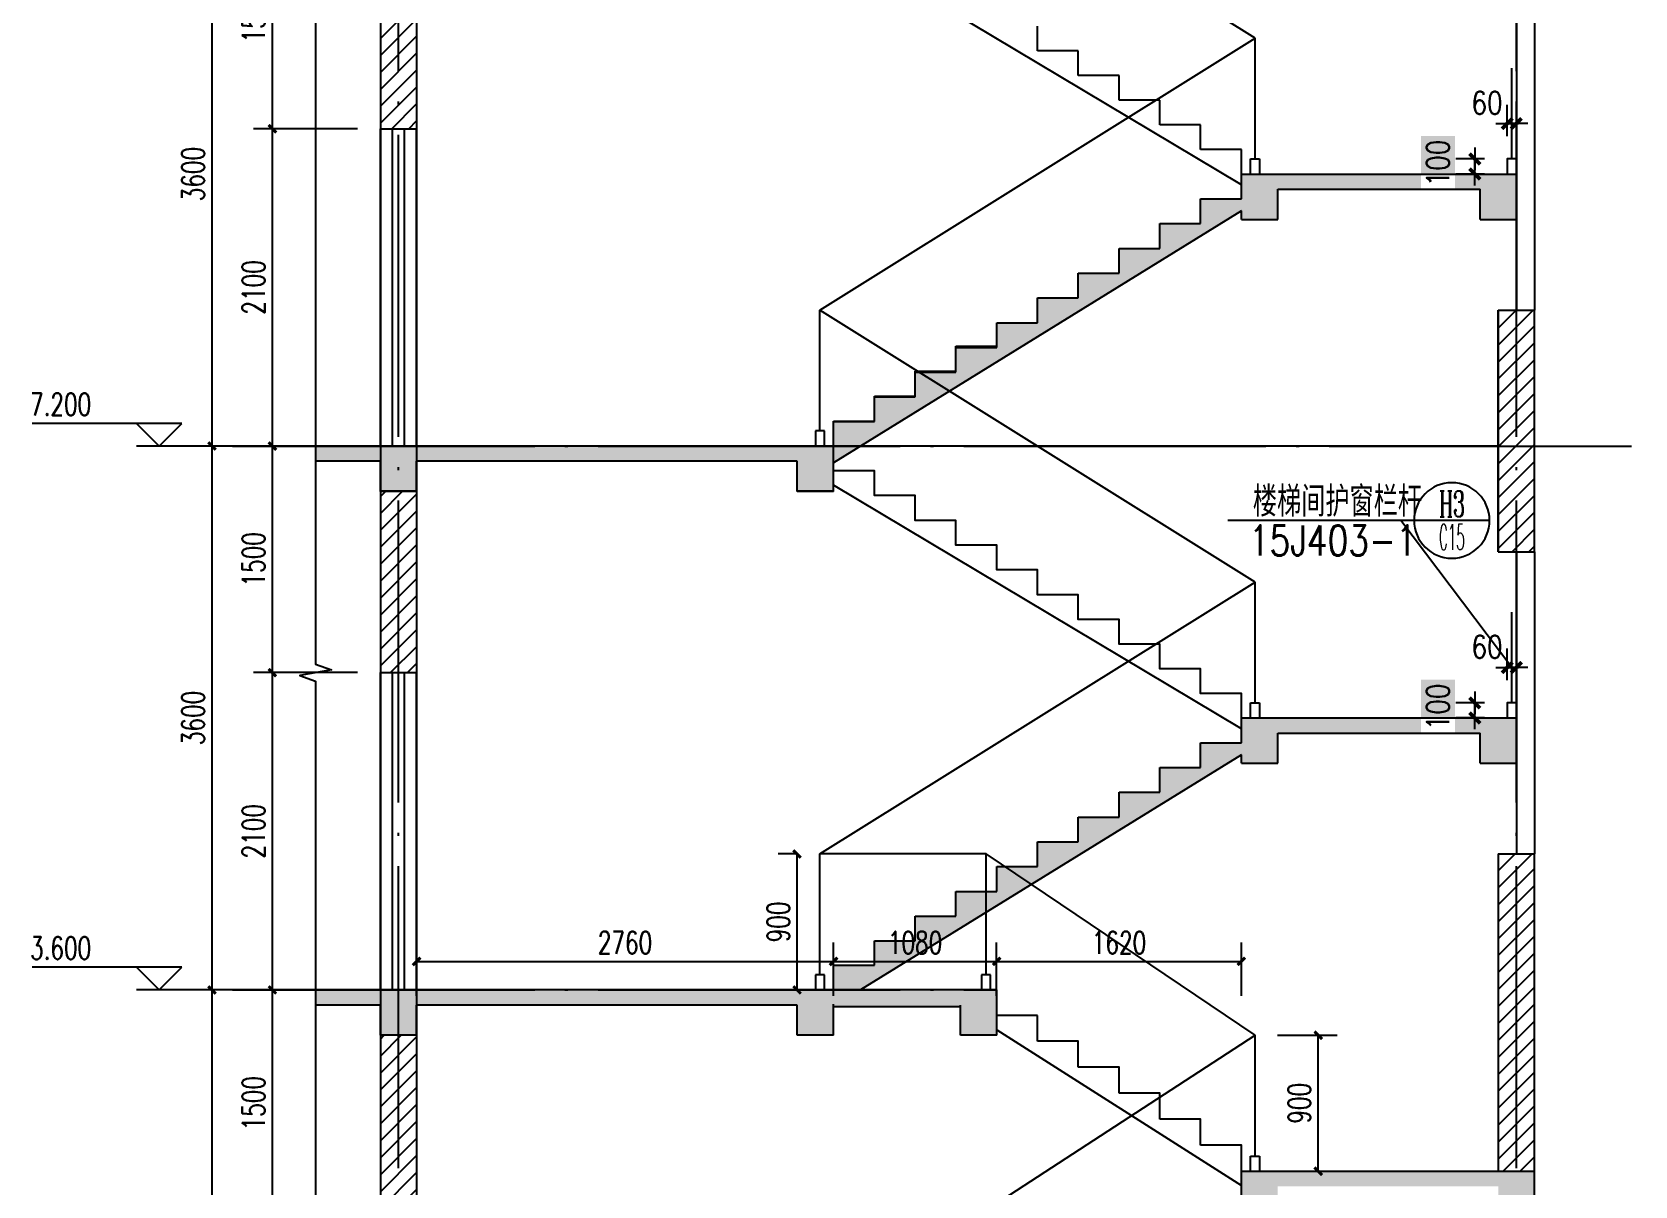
# Model space of a CAD drawing. Extents: x -522490 to 417652, y 450811 to 1108047.
# Drawn here: x 370730 to 381340, y 478648 to 486285 of the extents above; entities that cross this region are included whole.
import ezdxf
from ezdxf.enums import TextEntityAlignment as Align

# ---------------------------------------------------------------- set-up
doc = ezdxf.new("R2010")
doc.units = 0
doc.header["$LTSCALE"] = 1000
doc.header["$MEASUREMENT"] = 0
doc.linetypes.add('DOTE', pattern=[2.42, 2, -0.2, 0.02, -0.2])
for name, color, linetype in [('DIM_ELEV', 3, 'Continuous'), ('DIM_SYMB', 3, 'Continuous'), ('DOTE', 1, 'Continuous'), ('PUB_DIM', 3, 'Continuous'), ('PUB_TEXT', 7, 'Continuous'), ('WINDOW', 4, 'Continuous')]:
    doc.layers.add(name, color=color, linetype=linetype)
doc.styles.add('_HZTXT', font='txt.shx', dxfattribs={"width": 0.8, "bigfont": 'hztxt.shx'})
doc.styles.add('_TCH_DIM', font='SIMPLEX', dxfattribs={"bigfont": 'GBCBIG'})
doc.styles.add('_TCH_DIM_T3', font='SIMPLEX', dxfattribs={"width": 0.705882, "bigfont": 'GBCBIG'})
doc.styles.add('COMP', font='complex', dxfattribs={"bigfont": 'hztxt'})
doc.styles.add('DIM_FONT', font='SIMPLEX.shx', dxfattribs={"width": 0.8, "bigfont": 'hztxt.shx'})
doc.dimstyles.new('_TCH_ARCH&&50', dxfattribs={"dimtxt": 148.75, "dimasz": 50, "dimexe": 125, "dimexo": 150, "dimgap": 50, "dimtad": 1, "dimdec": 0, "dimzin": 0, "dimdsep": 46, "dimtxsty": '_TCH_DIM_T3', "dimblk": 'ARCHTICK', "dimcen": 0.09, "dimclrt": 7, "dimazin": 2, "dimtfac": 1, "dimtdec": 0, "dimtix": 1, "dimtmove": 2, "dimatfit": 3, "dimfxl": 0, "dimtolj": 1, "dimtzin": 0, "dimarcsym": 0})
doc.dimstyles.new('DIMN50', dxfattribs={"dimscale": 0.5, "dimtxt": 300, "dimasz": 1, "dimexe": 250, "dimexo": 300, "dimgap": 150, "dimtad": 1, "dimdec": 0, "dimzin": 0, "dimdsep": 46, "dimtxsty": 'DIM_FONT', "dimblk": '_DIMX', "dimcen": 0.09, "dimclrt": 7, "dimadec": 0, "dimazin": 0, "dimtfac": 1, "dimtdec": 0, "dimtix": 1, "dimtmove": 2, "dimatfit": 3, "dimldrblk": '_DIMX', "dimfxl": 0, "dimtolj": 1, "dimtzin": 0, "dimarcsym": 0})

# ---------------------------------------------------------------- blocks, each defined once
blk = doc.blocks.new('_INDEX')
blk.add_line((-0.5, 0), (0.5, 0))
blk.add_circle((0, 0), 0.5)
at = {"style": 'COMP'}
for tag, width, p, p2 in [('1', 2.333333, (-0.17, 0.05), (0.17, 0.05)), ('-', 1.166667, (-0.17, -0.39), (0.17, -0.39))]:
    blk.add_attdef(tag, text='', height=0.34, dxfattribs=dict(at, width=width)).set_placement(p, p2, align=Align.FIT)
blk = doc.blocks.new('_DIMX')
blk.add_line((-150, 0), (150, 0))
at = {"const_width": 50}
blk.add_lwpolyline([(-70, -70), (70, 70)], dxfattribs=at)
blk = doc.blocks.new('*D26')
at = {"layer": 'Defpoints', "color": 0}
for p in [(380280, 481845), (380495, 481845), (380495, 481745)]:
    blk.add_point(p, dxfattribs=at)
at = {"layer": 'PUB_DIM', "color": 0, "lineweight": -2}
for p, q in [((380345, 481845), (380155, 481845)), ((380280, 481845), (380280, 481846)), ((380280, 481745), (380280, 481845)), ((380345, 481745), (380155, 481745)), ((380280, 481744), (380280, 481744))]:
    blk.add_line(p, q, dxfattribs=at)
at = {"layer": 'PUB_DIM', "color": 0, "lineweight": -2, "xscale": 0.5, "yscale": 0.5, "zscale": 0.5}
for p, rotation in [((380280, 481845), 270), ((380280, 481745), 90)]:
    blk.add_blockref('_DIMX', p, dxfattribs=dict(at, rotation=rotation))
at = {"layer": 'PUB_DIM', "color": 7, "insert": (380036, 481818), "char_height": 150, "attachment_point": 5, "rotation": 90, "style": 'DIM_FONT'}
blk.add_mtext('\\A1;100', dxfattribs=at)
blk = doc.blocks.new('*D27')
at = {"layer": 'Defpoints', "color": 0}
for p in [(380555, 482079), (380495, 481845), (380555, 481845)]:
    blk.add_point(p, dxfattribs=at)
at = {"layer": 'PUB_DIM', "color": 0, "lineweight": -2}
for p, q in [((380495, 481995), (380495, 482204)), ((380555, 481995), (380555, 482204)), ((380495, 482079), (380494, 482079)), ((380495, 482079), (380555, 482079)), ((380556, 482079), (380556, 482079))]:
    blk.add_line(p, q, dxfattribs=at)
at = {"layer": 'PUB_DIM', "color": 0, "lineweight": -2, "xscale": 0.5, "yscale": 0.5, "zscale": 0.5}
blk.add_blockref('_DIMX', (380495, 482079), dxfattribs=at)
at = {"layer": 'PUB_DIM', "color": 0, "lineweight": -2, "xscale": 0.5, "yscale": 0.5, "zscale": 0.5, "rotation": 180}
blk.add_blockref('_DIMX', (380555, 482079), dxfattribs=at)
at = {"layer": 'PUB_DIM', "color": 7, "insert": (380361, 482216), "char_height": 150, "attachment_point": 5, "style": 'DIM_FONT'}
blk.add_mtext('\\A1;60', dxfattribs=at)
blk = doc.blocks.new('*D29')
at = {"layer": 'Defpoints', "color": 0}
for p in [(380280, 485445), (380495, 485445), (380495, 485345)]:
    blk.add_point(p, dxfattribs=at)
at = {"layer": 'PUB_DIM', "color": 0, "lineweight": -2}
for p, q in [((380345, 485445), (380155, 485445)), ((380280, 485445), (380280, 485446)), ((380280, 485345), (380280, 485445)), ((380345, 485345), (380155, 485345)), ((380280, 485344), (380280, 485344))]:
    blk.add_line(p, q, dxfattribs=at)
at = {"layer": 'PUB_DIM', "color": 0, "lineweight": -2, "xscale": 0.5, "yscale": 0.5, "zscale": 0.5}
for p, rotation in [((380280, 485445), 270), ((380280, 485345), 90)]:
    blk.add_blockref('_DIMX', p, dxfattribs=dict(at, rotation=rotation))
at = {"layer": 'PUB_DIM', "color": 7, "insert": (380036, 485418), "char_height": 150, "attachment_point": 5, "rotation": 90, "style": 'DIM_FONT'}
blk.add_mtext('\\A1;100', dxfattribs=at)
blk = doc.blocks.new('*D30')
at = {"layer": 'Defpoints', "color": 0}
for p in [(380555, 485679), (380495, 485445), (380555, 485445)]:
    blk.add_point(p, dxfattribs=at)
at = {"layer": 'PUB_DIM', "color": 0, "lineweight": -2}
for p, q in [((380495, 485595), (380495, 485804)), ((380555, 485595), (380555, 485804)), ((380495, 485679), (380494, 485679)), ((380495, 485679), (380555, 485679)), ((380556, 485679), (380556, 485679))]:
    blk.add_line(p, q, dxfattribs=at)
at = {"layer": 'PUB_DIM', "color": 0, "lineweight": -2, "xscale": 0.5, "yscale": 0.5, "zscale": 0.5}
blk.add_blockref('_DIMX', (380495, 485679), dxfattribs=at)
at = {"layer": 'PUB_DIM', "color": 0, "lineweight": -2, "xscale": 0.5, "yscale": 0.5, "zscale": 0.5, "rotation": 180}
blk.add_blockref('_DIMX', (380555, 485679), dxfattribs=at)
at = {"layer": 'PUB_DIM', "color": 7, "insert": (380361, 485816), "char_height": 150, "attachment_point": 5, "style": 'DIM_FONT'}
blk.add_mtext('\\A1;60', dxfattribs=at)
blk = doc.blocks.new('_ArchTick')
at = {"color": 0, "linetype": 'ByBlock', "const_width": 0.4}
blk.add_lwpolyline([(-0.5, -0.5), (0.5, 0.5)], dxfattribs=at)
blk = doc.blocks.new('*D125')
at = {"layer": 'Defpoints', "color": 0}
for p in [(378735, 480134), (377115, 479757), (378735, 479757)]:
    blk.add_point(p, dxfattribs=at)
at = {"layer": 'PUB_DIM', "color": 0, "lineweight": -2}
for p, q in [((377115, 479907), (377115, 480259)), ((378735, 479907), (378735, 480259)), ((377115, 480134), (378735, 480134))]:
    blk.add_line(p, q, dxfattribs=at)
at = {"layer": 'PUB_DIM', "color": 0, "lineweight": -2, "xscale": 50, "yscale": 50, "zscale": 50, "rotation": 180}
blk.add_blockref('_ArchTick', (377115, 480134), dxfattribs=at)
at = {"layer": 'PUB_DIM', "color": 0, "lineweight": -2, "xscale": 50, "yscale": 50, "zscale": 50}
blk.add_blockref('_ArchTick', (378735, 480134), dxfattribs=at)
at = {"layer": 'PUB_DIM', "color": 7, "insert": (377925, 480258), "char_height": 148.8, "attachment_point": 5, "style": '_TCH_DIM_T3'}
blk.add_mtext('\\A1;1620', dxfattribs=at)
blk = doc.blocks.new('*D126')
at = {"layer": 'Defpoints', "color": 0}
for p in [(377115, 480134), (376035, 479757), (377115, 479757)]:
    blk.add_point(p, dxfattribs=at)
at = {"layer": 'PUB_DIM', "color": 0, "lineweight": -2}
for p, q in [((376035, 479907), (376035, 480259)), ((377115, 479907), (377115, 480259)), ((376035, 480134), (377115, 480134))]:
    blk.add_line(p, q, dxfattribs=at)
at = {"layer": 'PUB_DIM', "color": 0, "lineweight": -2, "xscale": 50, "yscale": 50, "zscale": 50, "rotation": 180}
blk.add_blockref('_ArchTick', (376035, 480134), dxfattribs=at)
at = {"layer": 'PUB_DIM', "color": 0, "lineweight": -2, "xscale": 50, "yscale": 50, "zscale": 50}
blk.add_blockref('_ArchTick', (377115, 480134), dxfattribs=at)
at = {"layer": 'PUB_DIM', "color": 7, "insert": (376575, 480258), "char_height": 148.8, "attachment_point": 5, "style": '_TCH_DIM_T3'}
blk.add_mtext('\\A1;1080', dxfattribs=at)
blk = doc.blocks.new('*D127')
at = {"layer": 'Defpoints', "color": 0}
for p in [(376035, 480134), (373275, 479757), (376035, 479757)]:
    blk.add_point(p, dxfattribs=at)
at = {"layer": 'PUB_DIM', "color": 0, "lineweight": -2}
for p, q in [((373275, 479907), (373275, 480259)), ((376035, 479907), (376035, 480259)), ((373275, 480134), (376035, 480134))]:
    blk.add_line(p, q, dxfattribs=at)
at = {"layer": 'PUB_DIM', "color": 0, "lineweight": -2, "xscale": 50, "yscale": 50, "zscale": 50, "rotation": 180}
blk.add_blockref('_ArchTick', (373275, 480134), dxfattribs=at)
at = {"layer": 'PUB_DIM', "color": 0, "lineweight": -2, "xscale": 50, "yscale": 50, "zscale": 50}
blk.add_blockref('_ArchTick', (376035, 480134), dxfattribs=at)
at = {"layer": 'PUB_DIM', "color": 7, "insert": (374655, 480258), "char_height": 148.8, "attachment_point": 5, "style": '_TCH_DIM_T3'}
blk.add_mtext('\\A1;2760', dxfattribs=at)
blk = doc.blocks.new('*D128')
at = {"layer": 'Defpoints', "color": 0}
for p in [(375794, 480845), (375945, 480845), (375945, 479945)]:
    blk.add_point(p, dxfattribs=at)
at = {"layer": 'PUB_DIM', "color": 0, "lineweight": -2}
for p, q in [((375795, 480845), (375669, 480845)), ((375794, 479945), (375794, 480845)), ((375795, 479945), (375669, 479945))]:
    blk.add_line(p, q, dxfattribs=at)
at = {"layer": 'PUB_DIM', "color": 0, "lineweight": -2, "xscale": 50, "yscale": 50, "zscale": 50}
for p, rotation in [((375794, 480845), 90), ((375794, 479945), 270)]:
    blk.add_blockref('_ArchTick', p, dxfattribs=dict(at, rotation=rotation))
at = {"layer": 'PUB_DIM', "color": 7, "insert": (375670, 480395), "char_height": 148.8, "attachment_point": 5, "rotation": 90, "style": '_TCH_DIM_T3'}
blk.add_mtext('\\A1;900', dxfattribs=at)
blk = doc.blocks.new('*D129')
at = {"layer": 'Defpoints', "color": 0}
for p in [(371921, 479945), (372635, 479945), (372635, 476345)]:
    blk.add_point(p, dxfattribs=at)
at = {"layer": 'PUB_DIM', "color": 0, "lineweight": -2}
for p, q in [((372485, 479945), (371796, 479945)), ((371921, 476345), (371921, 479945)), ((372485, 476345), (371796, 476345))]:
    blk.add_line(p, q, dxfattribs=at)
at = {"layer": 'PUB_DIM', "color": 0, "lineweight": -2, "xscale": 50, "yscale": 50, "zscale": 50}
for p, rotation in [((371921, 479945), 90), ((371921, 476345), 270)]:
    blk.add_blockref('_ArchTick', p, dxfattribs=dict(at, rotation=rotation))
at = {"layer": 'PUB_DIM', "color": 7, "insert": (371796, 478145), "char_height": 148.8, "attachment_point": 5, "rotation": 90, "style": '_TCH_DIM_T3'}
blk.add_mtext('\\A1;3600', dxfattribs=at)
blk = doc.blocks.new('*D130')
at = {"layer": 'Defpoints', "color": 0}
for p in [(371921, 483545), (372635, 483545), (372635, 479945)]:
    blk.add_point(p, dxfattribs=at)
at = {"layer": 'PUB_DIM', "color": 0, "lineweight": -2}
for p, q in [((372485, 483545), (371796, 483545)), ((371921, 479945), (371921, 483545)), ((372485, 479945), (371796, 479945))]:
    blk.add_line(p, q, dxfattribs=at)
at = {"layer": 'PUB_DIM', "color": 0, "lineweight": -2, "xscale": 50, "yscale": 50, "zscale": 50}
for p, rotation in [((371921, 483545), 90), ((371921, 479945), 270)]:
    blk.add_blockref('_ArchTick', p, dxfattribs=dict(at, rotation=rotation))
at = {"layer": 'PUB_DIM', "color": 7, "insert": (371796, 481745), "char_height": 148.8, "attachment_point": 5, "rotation": 90, "style": '_TCH_DIM_T3'}
blk.add_mtext('\\A1;3600', dxfattribs=at)
blk = doc.blocks.new('*D131')
at = {"layer": 'Defpoints', "color": 0}
for p in [(371921, 487145), (372635, 487145), (372635, 483545)]:
    blk.add_point(p, dxfattribs=at)
at = {"layer": 'PUB_DIM', "color": 0, "lineweight": -2}
for p, q in [((372485, 487145), (371796, 487145)), ((371921, 483545), (371921, 487145)), ((372485, 483545), (371796, 483545))]:
    blk.add_line(p, q, dxfattribs=at)
at = {"layer": 'PUB_DIM', "color": 0, "lineweight": -2, "xscale": 50, "yscale": 50, "zscale": 50}
for p, rotation in [((371921, 487145), 90), ((371921, 483545), 270)]:
    blk.add_blockref('_ArchTick', p, dxfattribs=dict(at, rotation=rotation))
at = {"layer": 'PUB_DIM', "color": 7, "insert": (371796, 485345), "char_height": 148.8, "attachment_point": 5, "rotation": 90, "style": '_TCH_DIM_T3'}
blk.add_mtext('\\A1;3600', dxfattribs=at)
blk = doc.blocks.new('*D137')
at = {"layer": 'Defpoints', "color": 0}
for p in [(372321, 479945), (373035, 479945), (373035, 478445)]:
    blk.add_point(p, dxfattribs=at)
at = {"layer": 'PUB_DIM', "color": 0, "lineweight": -2}
for p, q in [((372885, 479945), (372196, 479945)), ((372321, 478445), (372321, 479945)), ((372885, 478445), (372196, 478445))]:
    blk.add_line(p, q, dxfattribs=at)
at = {"layer": 'PUB_DIM', "color": 0, "lineweight": -2, "xscale": 50, "yscale": 50, "zscale": 50}
for p, rotation in [((372321, 479945), 90), ((372321, 478445), 270)]:
    blk.add_blockref('_ArchTick', p, dxfattribs=dict(at, rotation=rotation))
at = {"layer": 'PUB_DIM', "color": 7, "insert": (372196, 479195), "char_height": 148.8, "attachment_point": 5, "rotation": 90, "style": '_TCH_DIM_T3'}
blk.add_mtext('\\A1;1500', dxfattribs=at)
blk = doc.blocks.new('*D138')
at = {"layer": 'Defpoints', "color": 0}
for p in [(372321, 482045), (373035, 482045), (373035, 479945)]:
    blk.add_point(p, dxfattribs=at)
at = {"layer": 'PUB_DIM', "color": 0, "lineweight": -2}
for p, q in [((372885, 482045), (372196, 482045)), ((372321, 479945), (372321, 482045)), ((372885, 479945), (372196, 479945))]:
    blk.add_line(p, q, dxfattribs=at)
at = {"layer": 'PUB_DIM', "color": 0, "lineweight": -2, "xscale": 50, "yscale": 50, "zscale": 50}
for p, rotation in [((372321, 482045), 90), ((372321, 479945), 270)]:
    blk.add_blockref('_ArchTick', p, dxfattribs=dict(at, rotation=rotation))
at = {"layer": 'PUB_DIM', "color": 7, "insert": (372196, 480995), "char_height": 148.8, "attachment_point": 5, "rotation": 90, "style": '_TCH_DIM_T3'}
blk.add_mtext('\\A1;2100', dxfattribs=at)
blk = doc.blocks.new('*D139')
at = {"layer": 'Defpoints', "color": 0}
for p in [(372321, 483545), (373035, 483545), (373035, 482045)]:
    blk.add_point(p, dxfattribs=at)
at = {"layer": 'PUB_DIM', "color": 0, "lineweight": -2}
for p, q in [((372885, 483545), (372196, 483545)), ((372321, 482045), (372321, 483545)), ((372885, 482045), (372196, 482045))]:
    blk.add_line(p, q, dxfattribs=at)
at = {"layer": 'PUB_DIM', "color": 0, "lineweight": -2, "xscale": 50, "yscale": 50, "zscale": 50}
for p, rotation in [((372321, 483545), 90), ((372321, 482045), 270)]:
    blk.add_blockref('_ArchTick', p, dxfattribs=dict(at, rotation=rotation))
at = {"layer": 'PUB_DIM', "color": 7, "insert": (372196, 482795), "char_height": 148.8, "attachment_point": 5, "rotation": 90, "style": '_TCH_DIM_T3'}
blk.add_mtext('\\A1;1500', dxfattribs=at)
blk = doc.blocks.new('*D140')
at = {"layer": 'Defpoints', "color": 0}
for p in [(372321, 485645), (373035, 485645), (373035, 483545)]:
    blk.add_point(p, dxfattribs=at)
at = {"layer": 'PUB_DIM', "color": 0, "lineweight": -2}
for p, q in [((372885, 485645), (372196, 485645)), ((372321, 483545), (372321, 485645)), ((372885, 483545), (372196, 483545))]:
    blk.add_line(p, q, dxfattribs=at)
at = {"layer": 'PUB_DIM', "color": 0, "lineweight": -2, "xscale": 50, "yscale": 50, "zscale": 50}
for p, rotation in [((372321, 485645), 90), ((372321, 483545), 270)]:
    blk.add_blockref('_ArchTick', p, dxfattribs=dict(at, rotation=rotation))
at = {"layer": 'PUB_DIM', "color": 7, "insert": (372196, 484595), "char_height": 148.8, "attachment_point": 5, "rotation": 90, "style": '_TCH_DIM_T3'}
blk.add_mtext('\\A1;2100', dxfattribs=at)
blk = doc.blocks.new('*D141')
at = {"layer": 'Defpoints', "color": 0}
for p in [(372321, 487145), (373035, 487145), (373035, 485645)]:
    blk.add_point(p, dxfattribs=at)
at = {"layer": 'PUB_DIM', "color": 0, "lineweight": -2}
for p, q in [((372885, 487145), (372196, 487145)), ((372321, 485645), (372321, 487145)), ((372885, 485645), (372196, 485645))]:
    blk.add_line(p, q, dxfattribs=at)
at = {"layer": 'PUB_DIM', "color": 0, "lineweight": -2, "xscale": 50, "yscale": 50, "zscale": 50}
for p, rotation in [((372321, 487145), 90), ((372321, 485645), 270)]:
    blk.add_blockref('_ArchTick', p, dxfattribs=dict(at, rotation=rotation))
at = {"layer": 'PUB_DIM', "color": 7, "insert": (372196, 486395), "char_height": 148.8, "attachment_point": 5, "rotation": 90, "style": '_TCH_DIM_T3'}
blk.add_mtext('\\A1;1500', dxfattribs=at)
blk = doc.blocks.new('*D148')
at = {"layer": 'Defpoints', "color": 0}
for p in [(378825, 479645), (379244, 479645), (378825, 478745)]:
    blk.add_point(p, dxfattribs=at)
at = {"layer": 'PUB_DIM', "color": 0, "lineweight": -2}
for p, q in [((378975, 479645), (379369, 479645)), ((379244, 478745), (379244, 479645)), ((378975, 478745), (379369, 478745))]:
    blk.add_line(p, q, dxfattribs=at)
at = {"layer": 'PUB_DIM', "color": 0, "lineweight": -2, "xscale": 50, "yscale": 50, "zscale": 50}
for p, rotation in [((379244, 479645), 90), ((379244, 478745), 270)]:
    blk.add_blockref('_ArchTick', p, dxfattribs=dict(at, rotation=rotation))
at = {"layer": 'PUB_DIM', "color": 7, "insert": (379119, 479195), "char_height": 148.8, "attachment_point": 5, "rotation": 90, "style": '_TCH_DIM_T3'}
blk.add_mtext('\\A1;900', dxfattribs=at)

msp = doc.modelspace()

# ---------------------------------------------------------------- hatches: boundary and pattern name
h = msp.add_hatch()
h.set_pattern_fill('钢筋混凝土', color=252, scale=50, style=0)
h.set_pattern_definition([(45, (379605.24, 478679.06), (-88.38835, 88.38835), []), (50, (379605.24, 478679.06), (358.63, -31.376), [37.5, -412.5]), (355, (379605.24, 478679.06), (-69.376, 376.096), [30, -330]), (100.4514, (379635.13, 478676.45), (289.255, 344.72), [31.87, -350.571]), (46.1842, (379605.24, 478779.06), (533.62, -82.76), [56.25, -618.75]), (96.6356, (379649.7, 478772.16), (467.331, 487.059), [47.805, -525.856]), (351.1842, (379605.24, 478779.06), (467.331, 487.06), [45, -495]), (21, (379655.24, 478754.06), (298.4535, -201.3094), [37.5, -412.5]), (326, (379655.24, 478754.06), (121.658, 362.575), [30, -330]), (71.4514, (379680.1, 478737.3), (420.111, 161.265), [31.87, -350.571]), (37.5, (379605.24, 478679.06), (6.0799, 166.4469), [0, -326, 0, -335, 0, -331.25]), (7.5, (379605.24, 478679.06), (131.5348, 197.2059), [0, -191, 0, -318.5, 0, -126.25]), (327.5, (379493.74, 478679.06), (266.9112, -11.2774), [0, -125, 0, -390, 0, -517.5]), (317.5, (379443.74, 478679.06), (291.593, 50.0525), [0, -162.5, 0, -259, 0, -367.5])])
h.paths.add_polyline_path([(380555.3, 478745.2), (378735.3, 478745.2), (378735.3, 478575.2), (378465.3, 478575.2), (378465.3, 478405.2), (378195.3, 478405.2), (378195.3, 478235.2), (377925.3, 478235.2), (377925.3, 478065.2), (377655.3, 478065.2), (377655.3, 477893.2), (377385.3, 477893.2), (377385.3, 477721.2), (377115.3, 477721.2), (377115.3, 477549.2), (376845.3, 477549.2), (376845.3, 477377.2), (376575.3, 477377.2), (376575.3, 477205.2), (376305.3, 477205.2), (376305.3, 477033.2), (376035.3, 477033.2), (376035.3, 476861.2), (375765.3, 476861.2), (375765.3, 476689.2), (375495.3, 476689.2), (375495.3, 476517.2), (375225.3, 476517.2), (375225.3, 476345.2), (375374.5, 476345.2), (378735.3, 478480.4), (378735.3, 478445.2), (378975.3, 478445.2), (378975.3, 478645.2), (380435.3, 478645.2), (380435.3, 478445.2), (380555.3, 478445.2)])
h.paths.add_polyline_path([(380675.3, 478745.2), (380555.3, 478745.2), (380555.3, 478445.2), (380675.3, 478445.2)])
h.paths.add_polyline_path([(380555.3, 481745), (378735.3, 481745), (378735.3, 481581), (378465.3, 481581), (378465.3, 481417), (378195.3, 481417), (378195.3, 481253), (377925.3, 481253), (377925.3, 481089), (377655.3, 481089), (377655.3, 480925), (377385.3, 480925), (377385.3, 480761), (377169.7, 480761), (377344.7, 480643), (378735.3, 481501.4), (378735.3, 481445), (378975.3, 481445), (378975.3, 481645), (380315.3, 481645), (380315.3, 481445), (380555.3, 481445)])
h.paths.add_polyline_path([(377045.3, 480458.2), (377045.3, 480597), (376845.3, 480597), (376845.3, 480440.2), (376845.3, 480434), (376575.3, 480434), (376575.3, 480275.2), (376575.3, 480271), (376305.3, 480271), (376305.3, 480110.2), (376305.3, 480108), (376035.3, 480108), (376035.3, 479945), (376214, 479945)])
h.paths.add_polyline_path([(377344.7, 480643), (377169.7, 480761), (377115.3, 480761), (377115.3, 480597), (377045.3, 480597), (377045.3, 480458.2)])
h.paths.add_polyline_path([(377115.3, 479945), (376035.3, 479945), (373275.3, 479945), (373275.3, 479845.2), (375795.3, 479845.2), (375795.3, 479645.2), (376035.3, 479645.2), (376035.3, 479834.7), (376875.3, 479834.7), (376875.3, 479645.2), (377115.3, 479645.2), (377115.3, 479851.5)])
h.paths.add_polyline_path([(373275.3, 479945), (373155.3, 479945), (373155.3, 479645.2), (373275.3, 479645.2)])
h.paths.add_polyline_path([(373155.3, 479945), (373035.3, 479945), (373035.3, 479645.2), (373155.3, 479645.2)])
h.paths.add_polyline_path([(373035.3, 479945), (372606.9, 479945), (372606.9, 479845.2), (373035.3, 479845.2)])
h.paths.add_polyline_path([(378975.3, 485245), (380315.3, 485245), (380315.3, 485045), (380555.3, 485045), (380555.3, 485345), (378735.3, 485345), (378735.3, 485181), (378465.3, 485181), (378465.3, 485017), (378195.3, 485017), (378195.3, 484853), (377925.3, 484853), (377925.3, 484689), (377655.3, 484689), (377655.3, 484525), (377385.3, 484525), (377385.3, 484361), (377115.3, 484361), (377115.3, 484197), (376845.3, 484197), (376845.3, 484040.2), (376845.3, 484034), (376602.9, 484034), (376803.3, 483908.7), (378735.3, 485101.4), (378735.3, 485045), (378975.3, 485045)])
h.paths.add_polyline_path([(376803.3, 483908.7), (376602.9, 484034), (376575.3, 484034), (376575.3, 483875.2), (376575.3, 483871), (376305.3, 483871), (376305.3, 483710.2), (376305.3, 483708), (376035.3, 483708), (376035.3, 483545), (376214, 483545)])
h.paths.add_polyline_path([(376214, 483545), (376035.3, 483545), (376035.3, 483434.7)])
h.paths.add_polyline_path([(376035.3, 483545), (373275.3, 483545), (373275.3, 483445.2), (375795.3, 483445.2), (375795.3, 483245.2), (376035.3, 483245.2), (376035.3, 483451.5)])
h.paths.add_polyline_path([(373275.3, 483545), (373155.3, 483545), (373155.3, 483245.2), (373275.3, 483245.2)])
h.paths.add_polyline_path([(373155.3, 483545), (373035.3, 483545), (373035.3, 483245.2), (373155.3, 483245.2)])
h.paths.add_polyline_path([(373035.3, 483545), (372606.9, 483545), (372606.9, 483445.2), (373035.3, 483445.2)])
h.paths.add_polyline_path([(378975.3, 488845), (380315.3, 488845), (380315.3, 488645), (380555.3, 488645), (380555.3, 488945), (378735.3, 488945), (378735.3, 488781), (378465.3, 488781), (378465.3, 488617), (378195.3, 488617), (378195.3, 488453), (377925.3, 488453), (377925.3, 488289), (377655.3, 488289), (377655.3, 488125), (377385.3, 488125), (377385.3, 487961), (377115.3, 487961), (377115.3, 487797), (376845.3, 487797), (376845.3, 487640.2), (376845.3, 487634), (376602.9, 487634), (376803.3, 487508.7), (378735.3, 488701.4), (378735.3, 488645), (378975.3, 488645)])
h.paths.add_polyline_path([(376803.3, 487508.7), (376602.9, 487634), (376575.3, 487634), (376575.3, 487475.2), (376575.3, 487471), (376305.3, 487471), (376305.3, 487310.2), (376305.3, 487308), (376035.3, 487308), (376035.3, 487145), (376214, 487145)])
h.paths.add_polyline_path([(376214, 487145), (376035.3, 487145), (376035.3, 487034.7)])
h.paths.add_polyline_path([(376035.3, 487051.5), (376035.3, 487145), (373275.3, 487145), (373275.3, 487045.2), (375795.3, 487045.2), (375795.3, 486845.2), (376035.3, 486845.2)])
h.paths.add_polyline_path([(373275.3, 487145), (373155.3, 487145), (373155.3, 486845.2), (373275.3, 486845.2)])
h.paths.add_polyline_path([(373155.3, 487145), (373035.3, 487145), (373035.3, 486845.2), (373155.3, 486845.2)])
h.paths.add_polyline_path([(373035.3, 487145), (372606.9, 487145), (372606.9, 487045.2), (373035.3, 487045.2)])
h.paths.add_polyline_path([(376035.3, 490745), (373275.3, 490745), (373275.3, 490645), (375795.3, 490645), (375795.3, 490445), (376035.3, 490445)])
h.paths.add_polyline_path([(373275.3, 490745), (373155.3, 490745), (373155.3, 490445), (373275.3, 490445)])
h.paths.add_polyline_path([(373155.3, 490745), (373035.3, 490745), (373035.3, 490445), (373155.3, 490445)])
h.paths.add_polyline_path([(373035.3, 490745), (372606.9, 490745), (372606.9, 490645), (373035.3, 490645)])
h.paths.add_polyline_path([(373155.3, 494745), (373035.3, 494745), (373035.3, 493745), (373155.3, 494145)])
h.paths.add_polyline_path([(373155.3, 494145), (373035.3, 493745), (373035.3, 493445), (373155.3, 493445)])
h.paths.add_polyline_path([(380555.3, 494145), (373155.3, 494145), (373155.3, 493445), (373275.3, 493445), (373275.3, 494045), (380435.3, 494045), (380435.3, 493445), (380555.3, 493445)])
h.paths.add_polyline_path([(380675.3, 493745), (380555.3, 494145), (380555.3, 493445), (380675.3, 493445)])
h.paths.add_polyline_path([(380675.3, 494745), (380556.7, 494745), (380555.3, 494145), (380675.3, 493745)])
h.paths.add_polyline_path([(380148.1, 485237.2), (380148.1, 485598), (379923.1, 485598), (379923.1, 485237.2)])
h.paths.add_polyline_path([(380148.1, 481637.2), (380148.1, 481998), (379923.1, 481998), (379923.1, 481637.2)])
h = msp.add_hatch()
h.set_pattern_fill('ANSI31', color=252, scale=50, style=0)
h.set_pattern_definition([(45, (380522.14, 492045.54), (-56.1266, 56.1266), [])])
h.paths.add_polyline_path([(380555.3, 493445), (380435.3, 493445), (380435.3, 490745), (380555.3, 490745)])
h.paths.add_polyline_path([(380675.3, 493445), (380555.3, 493445), (380555.3, 490745), (380675.3, 490745)])
h.paths.add_polyline_path([(380675.3, 490745), (380555.3, 490745), (380555.3, 490045), (380675.3, 490045)])
h.paths.add_polyline_path([(380555.3, 490745), (380435.3, 490745), (380435.3, 490045), (380555.3, 490045)])
h.paths.add_polyline_path([(380555.3, 488045), (380435.3, 488045), (380435.3, 487145), (380555.3, 487145)])
h.paths.add_polyline_path([(380675.3, 488045), (380555.3, 488045), (380555.3, 487145), (380675.3, 487145)])
h.paths.add_polyline_path([(380675.3, 487145), (380555.3, 487145), (380555.3, 486445.2), (380675.3, 486445.2)])
h.paths.add_polyline_path([(380555.3, 487145), (380435.3, 487145), (380435.3, 486445.2), (380555.3, 486445.2)])
h.paths.add_polyline_path([(380675.3, 484445), (380555.3, 484445), (380555.3, 483545), (380675.3, 483545)])
h.paths.add_polyline_path([(380555.3, 484445), (380435.3, 484445), (380435.3, 483545), (380555.3, 483545)])
h.paths.add_polyline_path([(380555.3, 483545), (380435.3, 483545), (380435.3, 482845.2), (380555.3, 482845.2)])
h.paths.add_polyline_path([(380675.3, 483545), (380555.3, 483545), (380555.3, 482845.2), (380675.3, 482845.2)])
h.paths.add_polyline_path([(380555.3, 480845), (380435.3, 480845), (380435.3, 479245.2), (380435.3, 478745.2), (380555.3, 478745.2)])
h.paths.add_polyline_path([(380675.3, 480845), (380555.3, 480845), (380555.3, 478745.2), (380675.3, 478745.2), (380675.3, 479245.2)])
h.paths.add_polyline_path([(373275.3, 483245), (373155.3, 483245), (373155.3, 482045), (373275.3, 482045)])
h.paths.add_polyline_path([(373275.3, 486845), (373155.3, 486845), (373155.3, 485645), (373275.3, 485645)])
h.paths.add_polyline_path([(373155.3, 486845), (373035.3, 486845), (373035.3, 485645), (373155.3, 485645)])
h.paths.add_polyline_path([(373275.3, 490445), (373155.3, 490445), (373155.3, 489245.2), (373275.3, 489245.2)])
h.paths.add_polyline_path([(373155.3, 490445), (373035.3, 490445), (373035.3, 489245.2), (373155.3, 489245.2)])
h.paths.add_polyline_path([(373275.3, 493445), (373155.3, 493445), (373155.3, 492845), (373275.3, 492845)])
h.paths.add_polyline_path([(373155.3, 493445), (373035.3, 493445), (373035.3, 492845), (373155.3, 492845)])
h.paths.add_polyline_path([(373275.3, 479645), (373155.3, 479645), (373155.3, 478445.2), (373275.3, 478445.2)])
h.paths.add_polyline_path([(373155.3, 479645), (373035.3, 479645), (373035.3, 478445.2), (373155.3, 478445.2)])
h.paths.add_polyline_path([(373155.3, 483245), (373035.3, 483245), (373035.3, 482045), (373155.3, 482045)])

# ---------------------------------------------------------------- linework, layer by layer
at = {"color": 5}
for p, q in [((373035.3, 494145), (373035.3, 476345.2)), ((373275.3, 494045), (373275.3, 476345.4)), ((378735.3, 485181), (378735.3, 485345)), ((378735.3, 485345), (380555.3, 485345)), ((378975.3, 485245), (380315.3, 485245)), ((378975.3, 485045), (378975.3, 485245)), ((380315.3, 485045), (380315.3, 485245)), ((378735.3, 485101.4), (376035.3, 483434.7)), ((378465.3, 485017), (378465.3, 485181)), ((378465.3, 485181), (378735.3, 485181)), ((378735.3, 485045), (378735.3, 485101.4)), ((378195.3, 484853), (378195.3, 485017)), ((378195.3, 485017), (378465.3, 485017)), ((378735.3, 485045), (378975.3, 485045)), ((380315.3, 485045), (380555.3, 485045)), ((377925.3, 484689), (377925.3, 484853)), ((377925.3, 484853), (378195.3, 484853)), ((377655.3, 484525), (377655.3, 484689)), ((377655.3, 484689), (377925.3, 484689)), ((377385.3, 484361), (377385.3, 484525)), ((377385.3, 484525), (377655.3, 484525)), ((377115.3, 484197), (377115.3, 484361)), ((377115.3, 484361), (377385.3, 484361)), ((380435.3, 482845), (380435.3, 484445)), ((380435.3, 484445), (380435.3, 482845.2)), ((380435.3, 484445), (380675.3, 484445)), ((380675.3, 482845), (380675.3, 484445)), ((380675.3, 482845.2), (380675.3, 484445)), ((376845.3, 484040.2), (376845.3, 484205.2)), ((376845.3, 484205.2), (377115.3, 484205.2)), ((376845.3, 484034), (376845.3, 484197)), ((376845.3, 484197), (377115.3, 484197)), ((376575.3, 483875.2), (376575.3, 484040.2)), ((376575.3, 484040.2), (376845.3, 484040.2)), ((376575.3, 483871), (376575.3, 484034)), ((376575.3, 484034), (376845.3, 484034)), ((376305.3, 483710.2), (376305.3, 483875.2)), ((376305.3, 483875.2), (376575.3, 483875.2)), ((376305.3, 483708), (376305.3, 483871)), ((376305.3, 483871), (376575.3, 483871)), ((376035.3, 483545.2), (376035.3, 483710.2)), ((376035.3, 483710.2), (376305.3, 483710.2)), ((376035.3, 483545), (376035.3, 483708)), ((376035.3, 483708), (376305.3, 483708)), ((376035.3, 483545.2), (372606.9, 483545.2)), ((380435.3, 483545), (372606.9, 483545)), ((376035.3, 483545), (372606.9, 483545)), ((376035.3, 483545), (372606.9, 483545)), ((376035.3, 483245), (376035.3, 483545)), ((373035.3, 483445.2), (372606.9, 483445.2)), ((373035.3, 483445), (372606.9, 483445)), ((373035.3, 483445), (372606.9, 483445)), ((373035.3, 483245), (373035.3, 483445.2)), ((373035.3, 483245), (373035.3, 483445)), ((373035.3, 483245), (373035.3, 483445)), ((375795.3, 483445.2), (373275.3, 483445.2)), ((373275.3, 483245.2), (373275.3, 483445.2)), ((375795.3, 483445), (373275.3, 483445)), ((373275.3, 483245), (373275.3, 483445)), ((375795.3, 483445), (373275.3, 483445)), ((373275.3, 483245), (373275.3, 483445)), ((375795.3, 483245.2), (375795.3, 483445.2)), ((375795.3, 483245), (375795.3, 483445)), ((375795.3, 483245), (375795.3, 483445)), ((376035.3, 483245.2), (376035.3, 483451.5)), ((376035.3, 483245), (376035.3, 483434.7)), ((373275.3, 483245.2), (373035.3, 483245.2)), ((373275.3, 483245), (373035.3, 483245)), ((373275.3, 483245), (373035.3, 483245)), ((376035.3, 483245.2), (375795.3, 483245.2)), ((376035.3, 483245), (375795.3, 483245)), ((376035.3, 483245), (375795.3, 483245)), ((380435.3, 482845.2), (380675.3, 482845.2)), ((380435.3, 482845), (380675.3, 482845)), ((378735.3, 481581), (378735.3, 481745)), ((378735.3, 481745), (380555.3, 481745)), ((378975.3, 481645), (380315.3, 481645)), ((378975.3, 481445), (378975.3, 481645)), ((380315.3, 481445), (380315.3, 481645)), ((378735.3, 481501.4), (376214, 479945)), ((378465.3, 481417), (378465.3, 481581)), ((378465.3, 481581), (378735.3, 481581)), ((378735.3, 481445), (378735.3, 481501.4)), ((378195.3, 481253), (378195.3, 481417)), ((378195.3, 481417), (378465.3, 481417)), ((378735.3, 481445), (378975.3, 481445)), ((380315.3, 481445), (380555.3, 481445)), ((377925.3, 481089), (377925.3, 481253)), ((377925.3, 481253), (378195.3, 481253)), ((377655.3, 480925), (377655.3, 481089)), ((377655.3, 481089), (377925.3, 481089)), ((377385.3, 480761), (377385.3, 480925)), ((377385.3, 480925), (377655.3, 480925)), ((377115.3, 480597), (377115.3, 480761)), ((377115.3, 480761), (377385.3, 480761)), ((380435.3, 480845), (380435.3, 479245.2)), ((380435.3, 480845), (380675.3, 480845)), ((380675.3, 479245.2), (380675.3, 480845)), ((376845.3, 480434), (376845.3, 480597)), ((376845.3, 480597), (377115.3, 480597)), ((376845.3, 480440.2), (376845.3, 480597)), ((376575.3, 480271), (376575.3, 480434)), ((376575.3, 480434), (376845.3, 480434)), ((376575.3, 480275.2), (376575.3, 480434)), ((376305.3, 480108), (376305.3, 480271)), ((376305.3, 480271), (376575.3, 480271)), ((376305.3, 480110.2), (376305.3, 480271)), ((376035.3, 479945.2), (376035.3, 480110.2)), ((376035.3, 479945), (376035.3, 480108)), ((376035.3, 480108), (376305.3, 480108)), ((376035.3, 479945.2), (372606.9, 479945.2)), ((376035.3, 479945), (372606.9, 479945)), ((376035.3, 479945), (372606.9, 479945)), ((377115.3, 479945), (376035.3, 479945)), ((377115.3, 479775.2), (377115.3, 479945)), ((373035.3, 479845.2), (372606.9, 479845.2)), ((373035.3, 479845), (372606.9, 479845)), ((373035.3, 479645), (373035.3, 479845.2)), ((373035.3, 479645), (373035.3, 479845)), ((375795.3, 479845.2), (373275.3, 479845.2)), ((373275.3, 479645.2), (373275.3, 479845.2)), ((375795.3, 479845), (373275.3, 479845)), ((373275.3, 479645), (373275.3, 479845)), ((375795.3, 479645.2), (375795.3, 479845.2)), ((375795.3, 479645), (375795.3, 479845)), ((376035.3, 479645.2), (376035.3, 479851.5)), ((376035.3, 479645), (376035.3, 479834.7)), ((376035.3, 479834.7), (376875.3, 479834.7)), ((376875.3, 479645.2), (376875.3, 479845.2)), ((377115.3, 479645.2), (377115.3, 479851.5)), ((373275.3, 479645.2), (373035.3, 479645.2)), ((373275.3, 479645), (373035.3, 479645)), ((376035.3, 479645.2), (375795.3, 479645.2)), ((376035.3, 479645), (375795.3, 479645)), ((377115.3, 479645.2), (376875.3, 479645.2)), ((380435.3, 479245.2), (380435.3, 478745.2)), ((380675.3, 476345.2), (380675.3, 479245.2)), ((378735.3, 478581.2), (378735.3, 478745.2)), ((378735.3, 478745.2), (380675.3, 478745.2))]:
    msp.add_line(p, q, dxfattribs=at)
for p, q in [((378825.3, 486245), (375945.3, 488045)), ((378735.3, 485274.2), (376035.3, 486886.5)), ((377385.3, 486161), (377385.3, 486325)), ((375945.3, 484445), (378825.3, 486245)), ((377655.3, 486161), (377385.3, 486161)), ((377655.3, 485997), (377655.3, 486161)), ((378825.3, 485445), (378825.3, 486245)), ((377925.3, 485997), (377655.3, 485997)), ((377925.3, 485834), (377925.3, 485997)), ((380525.3, 485445), (380525.3, 486045)), ((378195.3, 485834), (377925.3, 485834)), ((378195.3, 485671), (378195.3, 485834)), ((378465.3, 485671), (378195.3, 485671)), ((378465.3, 485508), (378465.3, 485671)), ((378735.3, 485508), (378465.3, 485508)), ((378735.3, 485345), (378735.3, 485508)), ((378795.3, 485345), (378795.3, 485445)), ((378795.3, 485445), (378855.3, 485445)), ((378855.3, 485445), (378855.3, 485345)), ((375945.3, 483645), (375945.3, 484445)), ((378825.3, 482645), (375945.3, 484445)), ((375945.3, 483645), (375945.3, 484445)), ((375975.3, 483645.2), (375915.3, 483645.2)), ((375915.3, 483645.2), (375915.3, 483545.2)), ((375975.3, 483645), (375915.3, 483645)), ((375915.3, 483645), (375915.3, 483545)), ((375975.3, 483645), (375915.3, 483645)), ((375915.3, 483645), (375915.3, 483545)), ((375975.3, 483545.2), (375975.3, 483645.2)), ((375975.3, 483545), (375975.3, 483645)), ((375975.3, 483545), (375975.3, 483645)), ((376305.3, 483381.2), (376035.3, 483381.2)), ((376305.3, 483381), (376035.3, 483381)), ((376305.3, 483217.2), (376305.3, 483381.2)), ((376305.3, 483217), (376305.3, 483381)), ((378735.3, 481674.2), (376035.3, 483286.5)), ((376575.3, 483217.2), (376305.3, 483217.2)), ((376575.3, 483217), (376305.3, 483217)), ((376575.3, 483053.2), (376575.3, 483217.2)), ((376575.3, 483053), (376575.3, 483217)), ((376845.3, 483053.2), (376575.3, 483053.2)), ((376845.3, 483053), (376575.3, 483053)), ((376845.3, 482889.2), (376845.3, 483053.2)), ((376845.3, 482889), (376845.3, 483053)), ((377115.3, 482889.2), (376845.3, 482889.2)), ((377115.3, 482889), (376845.3, 482889)), ((377115.3, 482725), (377115.3, 482889)), ((377385.3, 482725), (377115.3, 482725)), ((377385.3, 482561), (377385.3, 482725)), ((375945.3, 480845), (378825.3, 482645)), ((377655.3, 482561), (377385.3, 482561)), ((377655.3, 482397), (377655.3, 482561)), ((378825.3, 481845), (378825.3, 482645)), ((377925.3, 482397), (377655.3, 482397)), ((377925.3, 482234), (377925.3, 482397)), ((380525.3, 481845), (380525.3, 482445)), ((378195.3, 482234), (377925.3, 482234)), ((378195.3, 482071), (378195.3, 482234)), ((378465.3, 482071), (378195.3, 482071)), ((378465.3, 481908), (378465.3, 482071)), ((378735.3, 481908), (378465.3, 481908)), ((378735.3, 481745), (378735.3, 481908)), ((378795.3, 481745), (378795.3, 481845)), ((378795.3, 481845), (378855.3, 481845)), ((378855.3, 481845), (378855.3, 481745)), ((375945.3, 480045), (375945.3, 480845)), ((377045.3, 480844.8), (375945.3, 480844.8)), ((377045.3, 480044.8), (377045.3, 480844.8)), ((378825.3, 479645.2), (377045.3, 480844.8)), ((375975.3, 480045.2), (375915.3, 480045.2)), ((375915.3, 480045.2), (375915.3, 479945.2)), ((375975.3, 480045), (375915.3, 480045)), ((375915.3, 480045), (375915.3, 479945)), ((375975.3, 479945.2), (375975.3, 480045.2)), ((375975.3, 479945), (375975.3, 480045)), ((377075.3, 480045), (377015.3, 480045)), ((377015.3, 480045), (377015.3, 479945)), ((377075.3, 480044.8), (377015.3, 480044.8)), ((377015.3, 480044.8), (377015.3, 479944.8)), ((377075.3, 479945), (377075.3, 480045)), ((377075.3, 479944.8), (377075.3, 480044.8)), ((377385.3, 479775.2), (377115.3, 479775.2)), ((377385.3, 479605.2), (377385.3, 479775.2)), ((375135.3, 477245.2), (378825.3, 479645.2)), ((377115.3, 479680.4), (378735.3, 478650.4)), ((378825.3, 478845.2), (378825.3, 479645.2)), ((378795.3, 478745.2), (378795.3, 478845.2)), ((378795.3, 478845.2), (378855.3, 478845.2)), ((378855.3, 478845.2), (378855.3, 478745.2))]:
    msp.add_line(p, q)
at = {"color": 4}
for p, q in [((380555.3, 486445), (380555.3, 484445)), ((380675.3, 486445), (380675.3, 484445)), ((373035.3, 483545), (373035.3, 485645)), ((373035.3, 485645), (373275.3, 485645)), ((373115.3, 483545), (373115.3, 485645)), ((373195.3, 483545), (373195.3, 485645)), ((373275.3, 483545), (373275.3, 485645)), ((380555.3, 482845), (380555.3, 480845)), ((380675.3, 482845), (380675.3, 480845)), ((373035.3, 479945), (373035.3, 482045)), ((373035.3, 482045), (373275.3, 482045)), ((373115.3, 479945), (373115.3, 482045)), ((373195.3, 479945), (373195.3, 482045)), ((373275.3, 479945), (373275.3, 482045))]:
    msp.add_line(p, q, dxfattribs=at)
for points in [[(378735.3, 481745), (378735.3, 481908), (378465.3, 481908), (378465.3, 482071), (378195.3, 482071), (378195.3, 482234), (377925.3, 482234), (377925.3, 482397), (377655.3, 482397), (377655.3, 482561), (377385.3, 482561), (377385.3, 482725), (377115.3, 482725), (377115.3, 482889), (376845.3, 482889), (376845.3, 483053.2), (376575.3, 483053), (376575.3, 483217), (376305.3, 483217), (376305.3, 483381), (376035.3, 483381), (376035.3, 483545.2), (375765.3, 483545.2)], [(377655.3, 479433.2), (377655.3, 479605.2), (377385.3, 479605.2)], [(377925.3, 479261.2), (377925.3, 479433.2), (377655.3, 479433.2)], [(378195.3, 479089.2), (378195.3, 479261.2), (377925.3, 479261.2)], [(378465.3, 478917.2), (378465.3, 479089.2), (378195.3, 479089.2)], [(378735.3, 478745.2), (378735.3, 478917.2), (378465.3, 478917.2)]]:
    msp.add_lwpolyline(points)
at = {"color": 5}
msp.add_lwpolyline([(378735.3, 478575.2), (378735.3, 478745.2), (379005.3, 478745.2)], dxfattribs=at)
at = {"layer": 'DIM_ELEV'}
for p, q in [((371720.9, 483694.7), (370731.4, 483694.7)), ((371570.9, 483544.7), (371420.9, 483694.7)), ((371570.9, 483544.7), (371720.9, 483694.7)), ((372320.9, 483544.7), (371420.9, 483544.7)), ((371720.9, 480094.7), (370731.4, 480094.7)), ((371570.9, 479944.7), (371420.9, 480094.7)), ((371570.9, 479944.7), (371720.9, 480094.7)), ((372320.9, 479944.7), (371420.9, 479944.7))]:
    msp.add_line(p, q, dxfattribs=at)
at = {"layer": 'DIM_SYMB', "elevation": 0}
msp.add_lwpolyline([(372606.9, 491687.3), (372606.9, 482102.1), (372711.9, 482063.9), (372501.9, 482026.9), (372606.9, 481989.6), (372606.9, 476345.2)], dxfattribs=at)
at = {"layer": 'DOTE', "linetype": 'DOTE'}
for p, q in [((380555.3, 476345.2), (380555.3, 494760.3)), ((373155.3, 476345.2), (373155.3, 494694.9)), ((372057.1, 483545), (381340.1, 483545)), ((372057.1, 483545), (381340.1, 483545)), ((372057.1, 479945), (377115.3, 479945))]:
    msp.add_line(p, q, dxfattribs=at)
at = {"layer": 'PUB_DIM'}
for p, q in [((379878.2, 483052.4, 0), (378646, 483052.4, 0)), ((380525.3, 482079), (379790.5, 483052.4, 0))]:
    msp.add_line(p, q, dxfattribs=at)
at = {"layer": 'WINDOW'}
for points in [[(380555.3, 485345), (380555.3, 485445), (380495.3, 485445), (380495.3, 485345)], [(380555.3, 481745), (380555.3, 481845), (380495.3, 481845), (380495.3, 481745)]]:
    msp.add_lwpolyline(points, dxfattribs=at)

# ---------------------------------------------------------------- block references
at = {"layer": 'PUB_DIM'}
ref = msp.add_blockref('_INDEX', (380128.2, 483052.4, 0), dxfattribs=dict(at, xscale=-500, yscale=500, zscale=500))
ref.add_attrib('1', 'H3', dxfattribs={"layer": '0', "height": 170, "style": 'COMP', "width": 0.552632}).set_placement((380043.2, 483077.4, 0), (380213.2, 483077.4, 0), align=Align.FIT)
ref.add_attrib('-', 'C15', dxfattribs={"layer": '0', "height": 170, "style": 'COMP', "width": 0.42}).set_placement((380043.2, 482857.4, 0), (380213.2, 482857.4, 0), align=Align.FIT)

# ---------------------------------------------------------------- texts
at = {"layer": 'PUB_TEXT'}
for s, height, style, width, p in [('7.200', 148.75, '_TCH_DIM', 0.705882, (370716.4, 483747.2)), ('楼梯间护窗栏杆', 200, '_HZTXT', 0.8, (378810.9, 483077.4, 0)), ('15J403-1', 200, '_HZTXT', 0.8, (378784.3, 482819.9, 0)), ('3.600', 148.75, '_TCH_DIM', 0.705882, (370716.4, 480147.2))]:
    msp.add_text(s, height=height, dxfattribs=dict(at, style=style, width=width)).set_placement(p)

# ---------------------------------------------------------------- dimensions: what is measured, and where the dimension line sits
at = {"layer": 'PUB_DIM'}
for p1, p2, distance, picture, middle in [((372635.3, 483545), (372635.3, 487145), 714.5, '*D131', (371796.5, 485345)), ((373035.3, 485645), (373035.3, 487145), 714.5, '*D141', (372196.5, 486395)), ((373035.3, 483545), (373035.3, 485645), 714.5, '*D140', (372196.5, 484595)), ((372635.3, 479945.2), (372635.3, 483545), 714.5, '*D130', (371796.5, 481745.1)), ((373035.3, 482045), (373035.3, 483545), 714.5, '*D139', (372196.5, 482795)), ((373035.3, 479945.2), (373035.3, 482045), 714.5, '*D138', (372196.5, 480995.1)), ((375945.3, 479945), (375945.3, 480844.8), 151, '*D128', (375669.9, 480394.9)), ((373275.3, 479756.5), (376035.3, 479756.5), 377.5, '*D127', (374655.3, 480258.4)), ((376035.3, 479756.5), (377115.3, 479756.5), 377.5, '*D126', (376575.3, 480258.4)), ((377115.3, 479756.5), (378735.3, 479756.5), 377.5, '*D125', (377925.3, 480258.4)), ((372635.3, 476345.2), (372635.3, 479945.2), 714.5, '*D129', (371796.5, 478145.2)), ((373035.3, 478445.2), (373035.3, 479945.2), 714.5, '*D137', (372196.5, 479195.2)), ((378825.3, 478745.2), (378825.3, 479645.2), -418.5, '*D148', (379119.5, 479195.2))]:
    dim = msp.add_aligned_dim(p1=p1, p2=p2, distance=distance, dimstyle='_TCH_ARCH&&50', dxfattribs=at)
    dim.commit()
    dim.dimension.update_dxf_attribs({"geometry": picture, "text_midpoint": middle})
for base, p1, p2, angle, picture, middle in [((380555.3, 485679), (380495.3, 485445), (380555.3, 485445), 0, '*D30', (380360.7, 485815.9)), ((380279.7, 485445), (380495.3, 485345), (380495.3, 485445), 90, '*D29', (380035.6, 485417.6)), ((380555.3, 482079), (380495.3, 481845), (380555.3, 481845), 0, '*D27', (380360.7, 482215.9)), ((380279.7, 481845), (380495.3, 481745), (380495.3, 481845), 90, '*D26', (380035.6, 481817.6))]:
    dim = msp.add_linear_dim(base=base, p1=p1, p2=p2, angle=angle, dimstyle='DIMN50', dxfattribs=at)
    dim.commit()
    dim.dimension.update_dxf_attribs({"geometry": picture, "text_midpoint": middle, "dimtype": 129})

doc.saveas('drawing.dxf')
